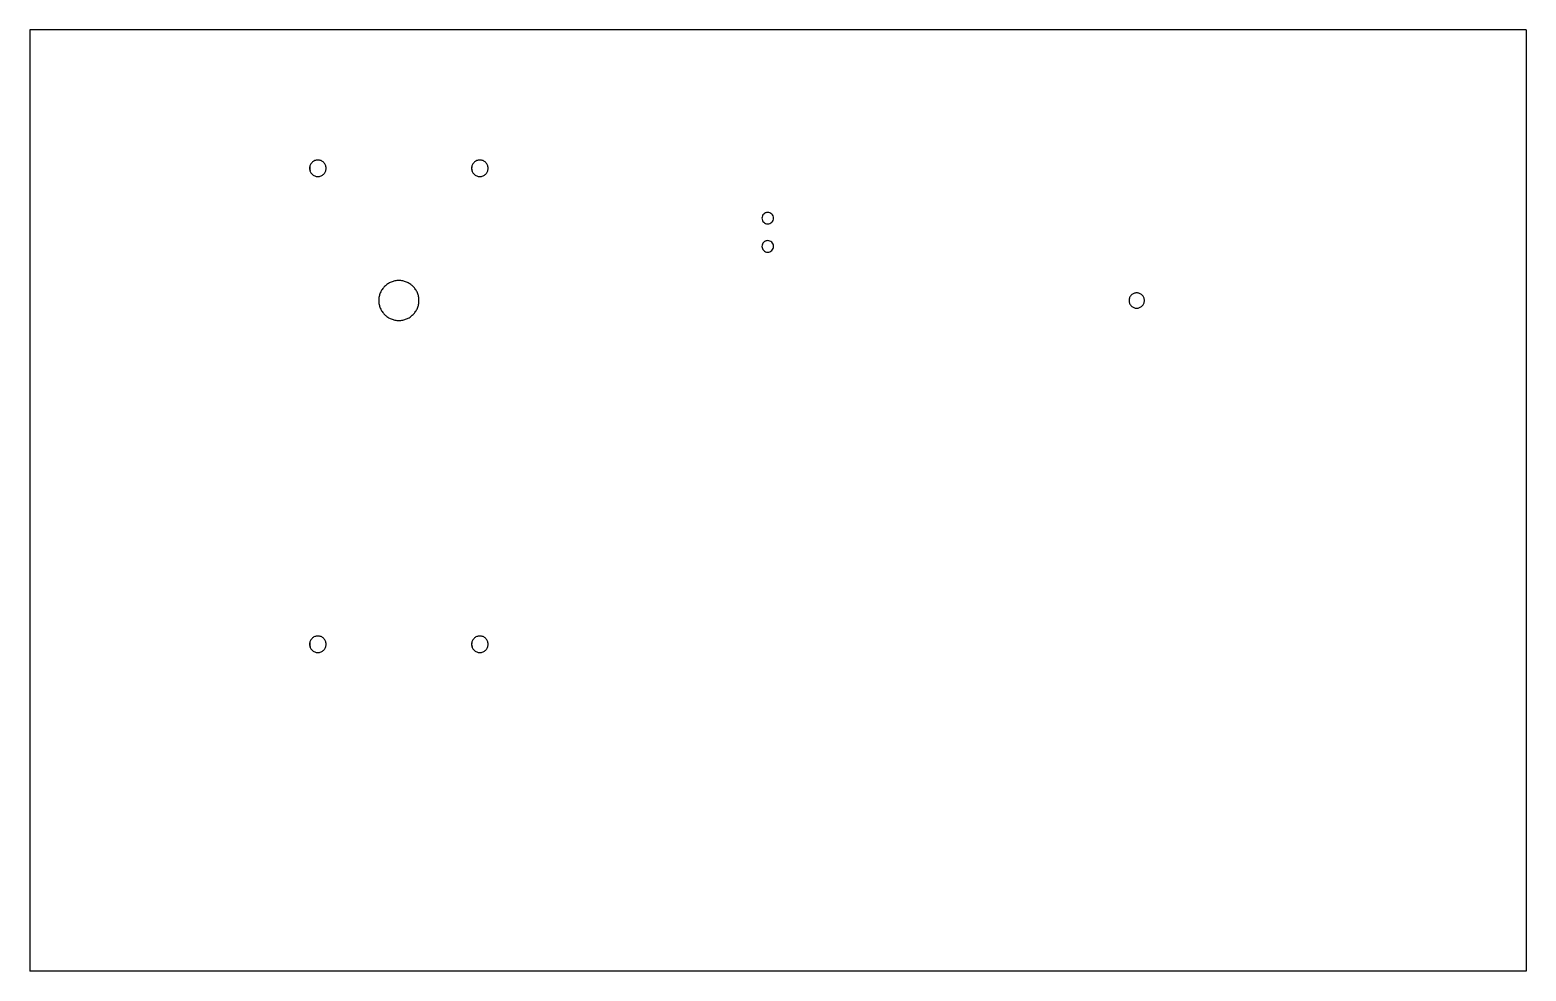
# Model space of a CAD drawing. Header units: millimetres. Extents: x 0 to 636, y -200 to 200.
import ezdxf

# ---------------------------------------------------------------- set-up
doc = ezdxf.new("R2010")
doc.units = ezdxf.units.MM

msp = doc.modelspace()

# ---------------------------------------------------------------- linework, layer by layer
at = {"color": 7, "linetype": 'Continuous', "lineweight": 25}
for p, q in [((0, 200), (0, -200)), ((635.97, 200), (0, 200)), ((635.97, 200), (635.97, -200)), ((635.97, -200), (0, -200))]:
    msp.add_line(p, q, dxfattribs=at)
for points, knots in [([(118.88, 141.2), (118.88, 141.66), (118.97, 142.12), (119.32, 142.97), (119.58, 143.35), (120.23, 144), (120.62, 144.26), (121.47, 144.61), (122.39, 144.79), (123.31, 144.61), (124.16, 144.26), (124.55, 144), (125.2, 143.35), (125.46, 142.97), (125.81, 142.12), (125.99, 141.2), (125.81, 140.28), (125.46, 139.43), (125.2, 139.05), (124.55, 138.4), (124.16, 138.14), (123.31, 137.79), (122.39, 137.61), (121.47, 137.79), (120.62, 138.14), (120.23, 138.4), (119.58, 139.05), (119.32, 139.43), (118.97, 140.28), (118.88, 140.74), (118.88, 141.2)], [0, 0, 0, 0, 0.062495, 0.062504, 0.124994, 0.125006, 0.187496, 0.187505, 0.25, 0.312495, 0.312504, 0.374993, 0.375005, 0.437495, 0.437504, 0.5, 0.562496, 0.562505, 0.624995, 0.625007, 0.687496, 0.687505, 0.75, 0.812495, 0.812504, 0.874993, 0.875006, 0.937496, 0.937504, 1, 1, 1, 1]), ([(118.98, 141.79), (118.95, 141.6), (118.86, 141.03), (119.01, 140.46), (119.1, 140.1)], [0, 0, 0, 0, 0.3479057, 1, 1, 1, 1]), ([(187.79, 141.47), (187.78, 141.38), (187.72, 140.9), (187.8, 140.3), (188.04, 139.89), (188.08, 139.81)], [0, 0, 0, 0, 0.1577537, 0.8498432, 1, 1, 1, 1]), ([(187.74, 141.2), (187.74, 141.66), (187.83, 142.12), (188.19, 142.97), (188.45, 143.35), (189.1, 144), (189.49, 144.26), (190.34, 144.61), (191.25, 144.79), (192.17, 144.61), (193.02, 144.26), (193.41, 144), (194.06, 143.35), (194.32, 142.97), (194.68, 142.12), (194.86, 141.2), (194.68, 140.28), (194.32, 139.43), (194.06, 139.05), (193.41, 138.4), (193.02, 138.14), (192.17, 137.79), (191.25, 137.61), (190.34, 137.79), (189.49, 138.14), (189.1, 138.4), (188.45, 139.05), (188.19, 139.43), (187.83, 140.28), (187.74, 140.74), (187.74, 141.2)], [0, 0, 0, 0, 0.062496, 0.062505, 0.124995, 0.125007, 0.187496, 0.187505, 0.25, 0.312495, 0.312504, 0.374994, 0.375006, 0.437496, 0.437505, 0.5, 0.562496, 0.562504, 0.624994, 0.625007, 0.687497, 0.687505, 0.750001, 0.812495, 0.812504, 0.874993, 0.875006, 0.937495, 0.937504, 1, 1, 1, 1]), ([(313.64, 122.45), (313.97, 122.45), (314.29, 122.39), (314.88, 122.14), (315.15, 121.96), (315.61, 121.51), (315.79, 121.24), (316.04, 120.64), (316.17, 120), (316.04, 119.36), (315.79, 118.76), (315.61, 118.49), (315.15, 118.04), (314.88, 117.86), (314.29, 117.61), (313.64, 117.49), (313, 117.61), (312.41, 117.86), (312.13, 118.04), (311.68, 118.49), (311.5, 118.76), (311.25, 119.36), (311.12, 120), (311.25, 120.64), (311.5, 121.24), (311.68, 121.51), (312.13, 121.96), (312.41, 122.14), (313, 122.39), (313.32, 122.45), (313.64, 122.45)], [0, 0, 0, 0, 0.062495, 0.062503, 0.124993, 0.125005, 0.187495, 0.187504, 0.25, 0.312496, 0.312504, 0.374994, 0.375007, 0.437496, 0.437505, 0.5, 0.562495, 0.562503, 0.624993, 0.625005, 0.687495, 0.687504, 0.75, 0.812496, 0.812505, 0.874995, 0.875007, 0.937496, 0.937505, 1, 1, 1, 1]), ([(313.64, 122.45), (313.37, 122.44), (313, 122.42), (312.7, 122.24), (312.63, 122.2)], [0, 0, 0, 0, 0.768959, 1, 1, 1, 1]), ([(313.64, 110.45), (313.97, 110.45), (314.29, 110.39), (314.88, 110.14), (315.15, 109.96), (315.61, 109.51), (315.79, 109.24), (316.04, 108.64), (316.17, 108), (316.04, 107.36), (315.79, 106.76), (315.61, 106.49), (315.15, 106.04), (314.88, 105.86), (314.29, 105.61), (313.64, 105.49), (313, 105.61), (312.41, 105.86), (312.13, 106.04), (311.68, 106.49), (311.5, 106.76), (311.25, 107.36), (311.12, 108), (311.25, 108.64), (311.5, 109.24), (311.68, 109.51), (312.13, 109.96), (312.41, 110.14), (313, 110.39), (313.32, 110.45), (313.64, 110.45)], [0, 0, 0, 0, 0.062495, 0.062503, 0.124993, 0.125005, 0.187495, 0.187504, 0.25, 0.312496, 0.312504, 0.374994, 0.375007, 0.437496, 0.437505, 0.5, 0.562495, 0.562503, 0.624993, 0.625005, 0.687495, 0.687504, 0.75, 0.812496, 0.812505, 0.874995, 0.875007, 0.937496, 0.937505, 1, 1, 1, 1]), ([(313.64, 110.45), (313.37, 110.44), (313, 110.42), (312.7, 110.24), (312.63, 110.2)], [0, 0, 0, 0, 0.768959, 1, 1, 1, 1]), ([(156.83, 76.5), (156.27, 76.5), (155.15, 76.61), (153.54, 77.1), (152.06, 77.88), (150.76, 78.94), (149.68, 80.24), (148.89, 81.72), (148.39, 83.32), (148.23, 85), (148.39, 86.67), (148.89, 88.28), (149.68, 89.76), (150.75, 91.05), (152.05, 92.12), (153.54, 92.9), (155.15, 93.39), (156.82, 93.55), (158.49, 93.39), (160.1, 92.9), (161.59, 92.12), (162.89, 91.06), (163.96, 89.76), (164.76, 88.28), (165.25, 86.68), (165.41, 85), (165.25, 83.33), (164.76, 81.72), (163.97, 80.24), (162.89, 78.95), (161.59, 77.88), (160.11, 77.1), (158.5, 76.61), (157.38, 76.5), (156.83, 76.5)], [0, 0, 0, 0, 0.031245, 0.062501, 0.093751, 0.125002, 0.156268, 0.187502, 0.21876, 0.25, 0.281228, 0.312498, 0.343718, 0.374998, 0.406234, 0.437499, 0.468743, 0.5, 0.531239, 0.562501, 0.593747, 0.625001, 0.656263, 0.687501, 0.718756, 0.75, 0.781233, 0.812499, 0.843724, 0.874998, 0.906232, 0.937499, 0.968743, 1, 1, 1, 1]), ([(470.47, 88.25), (470.68, 88.25), (471.11, 88.21), (471.72, 88.02), (472.29, 87.72), (472.79, 87.31), (473.2, 86.82), (473.5, 86.25), (473.69, 85.64), (473.75, 85), (473.69, 84.36), (473.5, 83.75), (473.19, 83.18), (472.78, 82.68), (472.29, 82.28), (471.72, 81.98), (471.1, 81.79), (470.47, 81.73), (469.83, 81.79), (469.21, 81.98), (468.64, 82.28), (468.15, 82.69), (467.74, 83.18), (467.43, 83.75), (467.25, 84.36), (467.18, 85), (467.25, 85.64), (467.44, 86.25), (467.74, 86.82), (468.15, 87.31), (468.64, 87.72), (469.21, 88.02), (469.83, 88.21), (470.25, 88.25), (470.47, 88.25)], [0, 0, 0, 0, 0.031258, 0.062501, 0.093746, 0.125001, 0.156238, 0.1875, 0.218728, 0.25, 0.281221, 0.312499, 0.343725, 0.374999, 0.406233, 0.437499, 0.468733, 0.5, 0.531235, 0.5625, 0.59375, 0.625001, 0.656257, 0.687501, 0.71874, 0.75, 0.78122, 0.812498, 0.843711, 0.874998, 0.906216, 0.937499, 0.968745, 1, 1, 1, 1]), ([(118.88, -61.1), (118.88, -60.64), (118.97, -60.18), (119.32, -59.33), (119.58, -58.95), (120.23, -58.3), (120.62, -58.04), (121.47, -57.69), (122.39, -57.51), (123.31, -57.69), (124.16, -58.04), (124.55, -58.3), (125.2, -58.95), (125.46, -59.33), (125.81, -60.18), (125.99, -61.1), (125.81, -62.02), (125.46, -62.87), (125.2, -63.25), (124.55, -63.9), (124.16, -64.16), (123.31, -64.51), (122.39, -64.69), (121.47, -64.51), (120.62, -64.16), (120.23, -63.9), (119.58, -63.25), (119.32, -62.87), (118.97, -62.02), (118.88, -61.56), (118.88, -61.1)], [0, 0, 0, 0, 0.062495, 0.062504, 0.124994, 0.125006, 0.187496, 0.187505, 0.25, 0.312495, 0.312504, 0.374993, 0.375005, 0.437495, 0.437504, 0.5, 0.562496, 0.562505, 0.624995, 0.625007, 0.687496, 0.687505, 0.75, 0.812495, 0.812504, 0.874993, 0.875006, 0.937496, 0.937504, 1, 1, 1, 1]), ([(118.98, -60.51), (118.95, -60.7), (118.86, -61.27), (119.01, -61.84), (119.1, -62.2)], [0, 0, 0, 0, 0.3479039, 1, 1, 1, 1]), ([(187.79, -60.83), (187.78, -60.92), (187.72, -61.4), (187.8, -62), (188.04, -62.41), (188.08, -62.49)], [0, 0, 0, 0, 0.157754, 0.849843, 1, 1, 1, 1]), ([(187.74, -61.1), (187.74, -60.64), (187.83, -60.18), (188.19, -59.33), (188.45, -58.95), (189.1, -58.3), (189.49, -58.04), (190.34, -57.69), (191.25, -57.51), (192.17, -57.69), (193.02, -58.04), (193.41, -58.3), (194.06, -58.95), (194.32, -59.33), (194.68, -60.18), (194.86, -61.1), (194.68, -62.02), (194.32, -62.87), (194.06, -63.25), (193.41, -63.9), (193.02, -64.16), (192.17, -64.51), (191.25, -64.69), (190.34, -64.51), (189.49, -64.16), (189.1, -63.9), (188.45, -63.25), (188.19, -62.87), (187.83, -62.02), (187.74, -61.56), (187.74, -61.1)], [0, 0, 0, 0, 0.062496, 0.062505, 0.124995, 0.125007, 0.187496, 0.187505, 0.25, 0.312495, 0.312504, 0.374994, 0.375006, 0.437496, 0.437505, 0.5, 0.562496, 0.562504, 0.624994, 0.625007, 0.687497, 0.687505, 0.750001, 0.812495, 0.812504, 0.874993, 0.875006, 0.937495, 0.937504, 1, 1, 1, 1])]:
    msp.add_open_spline(points, degree=3, knots=knots, dxfattribs=at)

doc.saveas('drawing.dxf')
